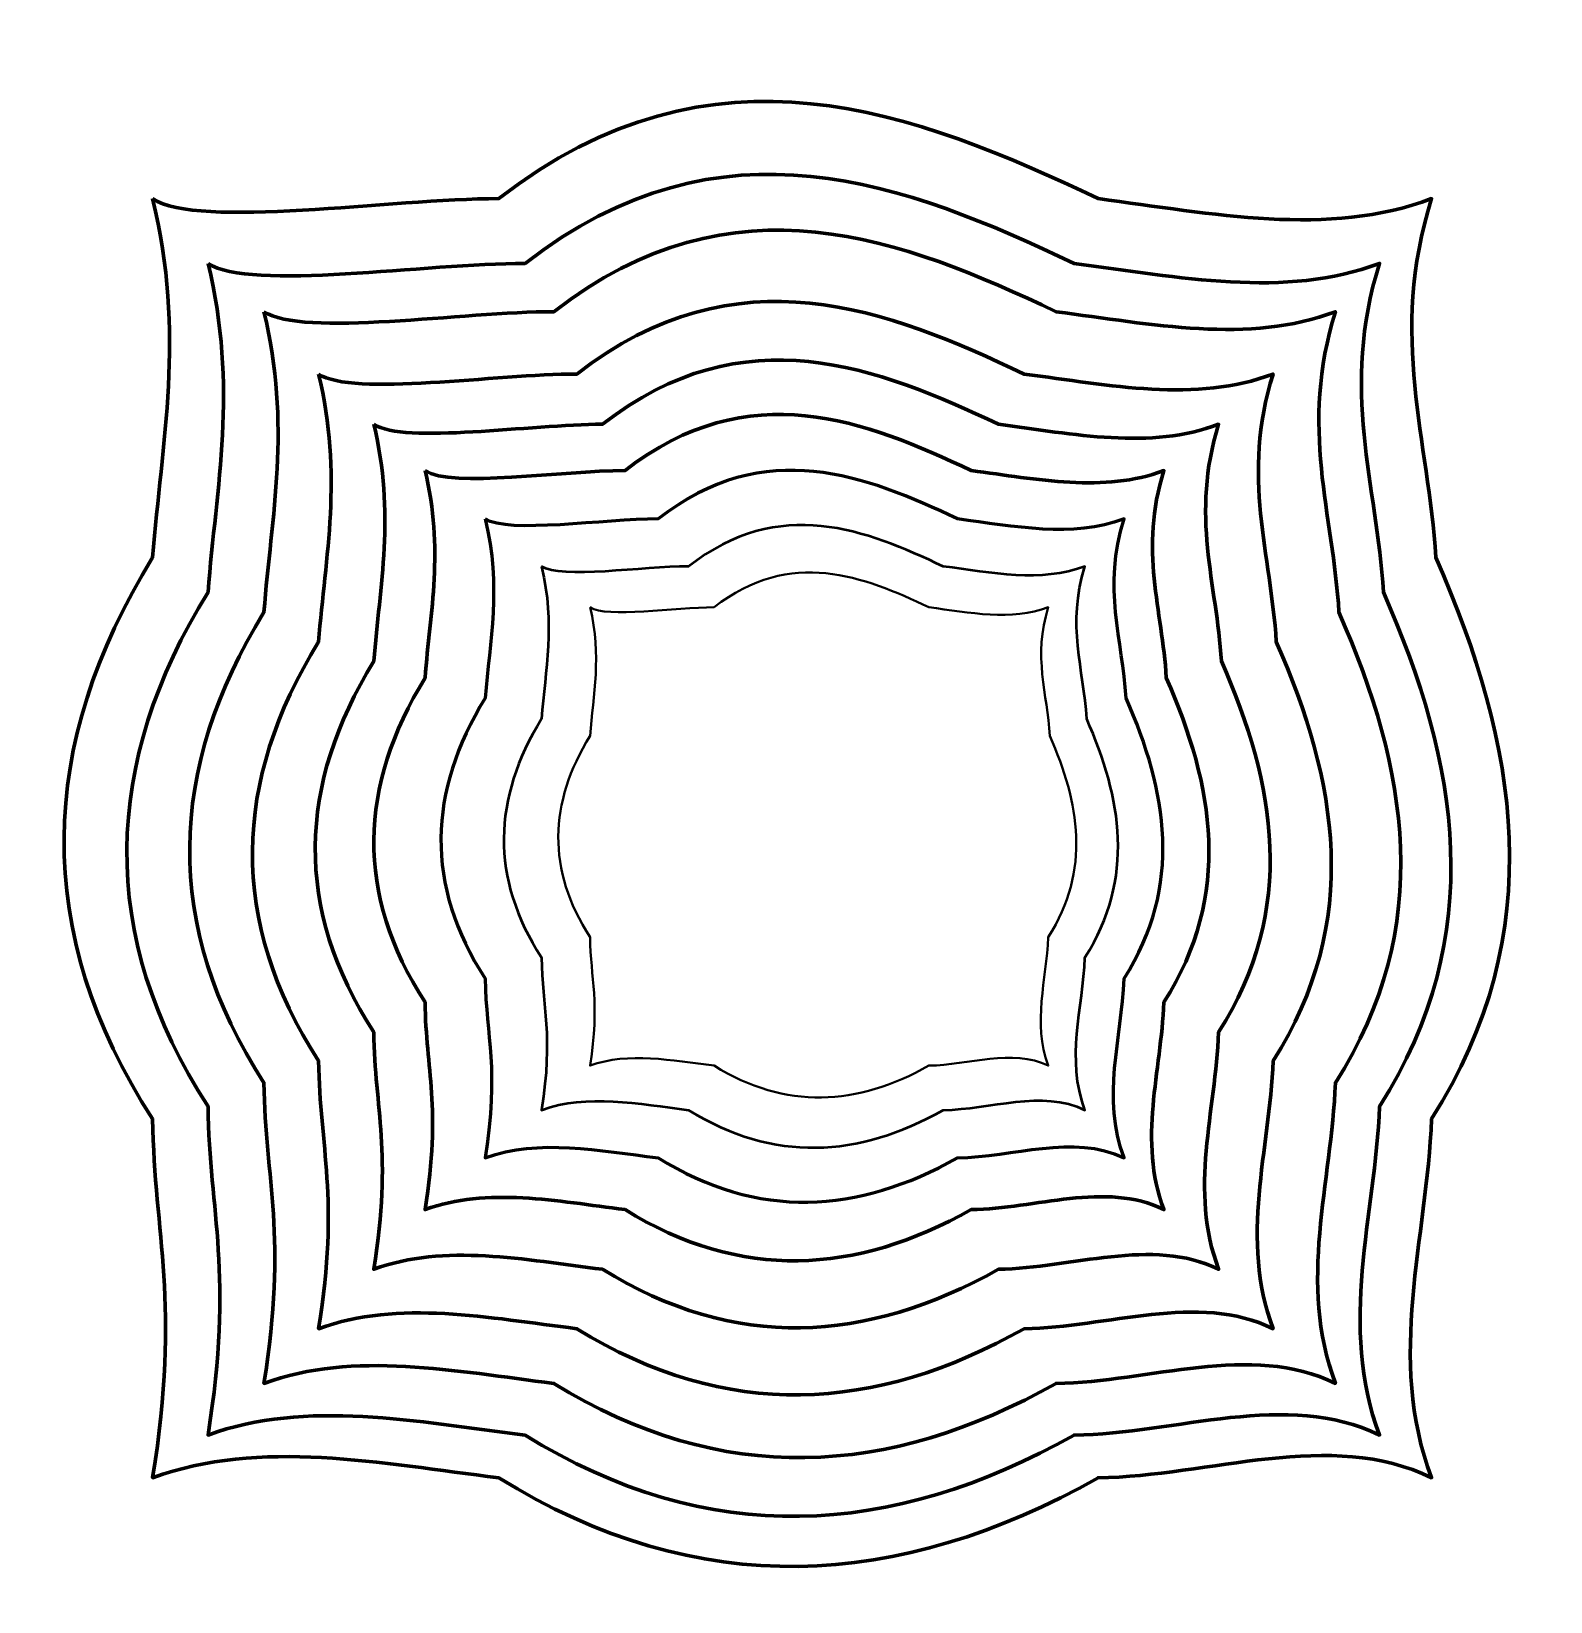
# Model space of a CAD drawing. Header units: centimetres. Extents: x -7.4 to 7.5, y -7.5 to 7.9.
import ezdxf

# ---------------------------------------------------------------- set-up
doc = ezdxf.new("R2010")
doc.units = ezdxf.units.CM
doc.header["$MEASUREMENT"] = 0
doc.layers.add('Layer 1', color=7, linetype='Continuous')

msp = doc.modelspace()

# ---------------------------------------------------------------- linework, layer by layer
at = {"layer": 'Layer 1', "color": 250, "lineweight": 120}
msp.add_open_spline([(-6.21714, 6.22606), (-5.76976, 5.92501), (-3.87872, 6.22606), (-2.82402, 6.22606), (-2.82402, 6.22606), (-0.72051, 7.8655), (1.27204, 7.06805), (3.05188, 6.22606), (3.05188, 6.22606), (4.17055, 6.08106), (5.30779, 5.84313), (6.32087, 6.22606), (6.32087, 6.22606), (5.89616, 4.87824), (6.29334, 3.85917), (6.36224, 2.7088), (6.36224, 2.7088), (7.16964, 0.87431), (7.48773, -0.96019), (6.32087, -2.79468), (6.32087, -2.79468), (6.27433, -3.96711), (5.87622, -5.13952), (6.32087, -6.31195), (6.32087, -6.31195), (5.32803, -5.82781), (4.14406, -6.29937), (3.05188, -6.31195), (3.05188, -6.31195), (1.09324, -7.41442), (-0.86538, -7.52562), (-2.82402, -6.31195), (-2.82402, -6.31195), (-3.98327, -6.1709), (-5.1632, -5.92645), (-6.21714, -6.31195), (-6.21714, -6.31195), (-5.93852, -4.5823), (-6.20202, -3.93687), (-6.21714, -2.79468), (-6.21714, -2.79468), (-7.40567, -0.96019), (-7.34554, 0.87431), (-6.21714, 2.7088), (-6.21714, 2.7088), (-6.12927, 3.83729), (-5.89319, 4.89166), (-6.21714, 6.22606)], degree=3, knots=[0, 0, 0, 0, 0.07692308, 0.07692308, 0.07692308, 0.07692308, 0.15384615, 0.15384615, 0.15384615, 0.15384615, 0.23076923, 0.23076923, 0.23076923, 0.23076923, 0.30769231, 0.30769231, 0.30769231, 0.30769231, 0.38461538, 0.38461538, 0.38461538, 0.38461538, 0.46153846, 0.46153846, 0.46153846, 0.46153846, 0.53846154, 0.53846154, 0.53846154, 0.53846154, 0.61538462, 0.61538462, 0.61538462, 0.61538462, 0.69230769, 0.69230769, 0.69230769, 0.69230769, 0.76923077, 0.76923077, 0.76923077, 0.76923077, 0.84615385, 0.84615385, 0.84615385, 0.84615385, 1, 1, 1, 1], dxfattribs=at)
at = {"layer": 'Layer 1', "color": 49, "lineweight": 106}
msp.add_open_spline([(-5.6743, 5.59169), (-5.26449, 5.31593), (-3.53229, 5.59169), (-2.56616, 5.59169), (-2.56616, 5.59169), (-0.63933, 7.09343), (1.18587, 6.36295), (2.81622, 5.59169), (2.81622, 5.59169), (3.84092, 5.45886), (4.88264, 5.24093), (5.81064, 5.59169), (5.81064, 5.59169), (5.42161, 4.35707), (5.78543, 3.4236), (5.84854, 2.36985), (5.84854, 2.36985), (6.58814, 0.68943), (6.87951, -0.99098), (5.81064, -2.6714), (5.81064, -2.6714), (5.76801, -3.74536), (5.40335, -4.8193), (5.81064, -5.89325), (5.81064, -5.89325), (4.9012, -5.44976), (3.81666, -5.88172), (2.81622, -5.89325), (2.81622, -5.89325), (1.02208, -6.90312), (-0.77204, -7.00499), (-2.56616, -5.89325), (-2.56616, -5.89325), (-3.62805, -5.76404), (-4.70888, -5.54012), (-5.6743, -5.89325), (-5.6743, -5.89325), (-5.41909, -4.30887), (-5.66045, -3.71765), (-5.6743, -2.6714), (-5.6743, -2.6714), (-6.76302, -0.99098), (-6.70794, 0.68943), (-5.6743, 2.36985), (-5.6743, 2.36985), (-5.59381, 3.40355), (-5.37756, 4.36936), (-5.6743, 5.59169)], degree=3, knots=[0, 0, 0, 0, 0.07692308, 0.07692308, 0.07692308, 0.07692308, 0.15384615, 0.15384615, 0.15384615, 0.15384615, 0.23076923, 0.23076923, 0.23076923, 0.23076923, 0.30769231, 0.30769231, 0.30769231, 0.30769231, 0.38461538, 0.38461538, 0.38461538, 0.38461538, 0.46153846, 0.46153846, 0.46153846, 0.46153846, 0.53846154, 0.53846154, 0.53846154, 0.53846154, 0.61538462, 0.61538462, 0.61538462, 0.61538462, 0.69230769, 0.69230769, 0.69230769, 0.69230769, 0.76923077, 0.76923077, 0.76923077, 0.76923077, 0.84615385, 0.84615385, 0.84615385, 0.84615385, 1, 1, 1, 1], dxfattribs=at)
at = {"layer": 'Layer 1', "color": 251, "lineweight": 100}
msp.add_open_spline([(-5.12609, 5.11808), (-4.75126, 4.86585), (-3.16693, 5.11808), (-2.28329, 5.11808), (-2.28329, 5.11808), (-0.52095, 6.49162), (1.14844, 5.8235), (2.63962, 5.11808), (2.63962, 5.11808), (3.57685, 4.99659), (4.52964, 4.79726), (5.37841, 5.11808), (5.37841, 5.11808), (5.02258, 3.98885), (5.35535, 3.13507), (5.41308, 2.17127), (5.41308, 2.17127), (6.08953, 0.6343), (6.35604, -0.90265), (5.37841, -2.43962), (5.37841, -2.43962), (5.33942, -3.42189), (5.00589, -4.40415), (5.37841, -5.38643), (5.37841, -5.38643), (4.54661, -4.98081), (3.55466, -5.37589), (2.63962, -5.38643), (2.63962, -5.38643), (0.99864, -6.3101), (-0.64232, -6.40326), (-2.28329, -5.38643), (-2.28329, -5.38643), (-3.25453, -5.26825), (-4.24309, -5.06345), (-5.12609, -5.38643), (-5.12609, -5.38643), (-4.89266, -3.93731), (-5.11343, -3.39656), (-5.12609, -2.43962), (-5.12609, -2.43962), (-6.12186, -0.90265), (-6.07148, 0.6343), (-5.12609, 2.17127), (-5.12609, 2.17127), (-5.05247, 3.11673), (-4.85468, 4.00009), (-5.12609, 5.11808)], degree=3, knots=[0, 0, 0, 0, 0.07692308, 0.07692308, 0.07692308, 0.07692308, 0.15384615, 0.15384615, 0.15384615, 0.15384615, 0.23076923, 0.23076923, 0.23076923, 0.23076923, 0.30769231, 0.30769231, 0.30769231, 0.30769231, 0.38461538, 0.38461538, 0.38461538, 0.38461538, 0.46153846, 0.46153846, 0.46153846, 0.46153846, 0.53846154, 0.53846154, 0.53846154, 0.53846154, 0.61538462, 0.61538462, 0.61538462, 0.61538462, 0.69230769, 0.69230769, 0.69230769, 0.69230769, 0.76923077, 0.76923077, 0.76923077, 0.76923077, 0.84615385, 0.84615385, 0.84615385, 0.84615385, 1, 1, 1, 1], dxfattribs=at)
at = {"layer": 'Layer 1', "color": 252, "lineweight": 90}
msp.add_open_spline([(-4.59019, 4.50714), (-4.25627, 4.28245), (-2.84493, 4.50714), (-2.05777, 4.50714), (-2.05777, 4.50714), (-0.48782, 5.73072), (0.9993, 5.13554), (2.32768, 4.50714), (2.32768, 4.50714), (3.16258, 4.39891), (4.01135, 4.22134), (4.76746, 4.50714), (4.76746, 4.50714), (4.45047, 3.50118), (4.74691, 2.74061), (4.79833, 1.88205), (4.79833, 1.88205), (5.40094, 0.51289), (5.63836, -0.85626), (4.76746, -2.22544), (4.76746, -2.22544), (4.73272, -3.10047), (4.43561, -3.9755), (4.76746, -4.85052), (4.76746, -4.85052), (4.02646, -4.48918), (3.14281, -4.84114), (2.32768, -4.85052), (2.32768, -4.85052), (0.86586, -5.67335), (-0.59596, -5.75635), (-2.05777, -4.85052), (-2.05777, -4.85052), (-2.92298, -4.74524), (-3.80359, -4.56281), (-4.59019, -4.85052), (-4.59019, -4.85052), (-4.38224, -3.55961), (-4.57891, -3.0779), (-4.59019, -2.22544), (-4.59019, -2.22544), (-5.47725, -0.85627), (-5.43236, 0.51288), (-4.59019, 1.88205), (-4.59019, 1.88205), (-4.52461, 2.72429), (-4.34841, 3.51121), (-4.59019, 4.50714)], degree=3, knots=[0, 0, 0, 0, 0.07692308, 0.07692308, 0.07692308, 0.07692308, 0.15384615, 0.15384615, 0.15384615, 0.15384615, 0.23076923, 0.23076923, 0.23076923, 0.23076923, 0.30769231, 0.30769231, 0.30769231, 0.30769231, 0.38461538, 0.38461538, 0.38461538, 0.38461538, 0.46153846, 0.46153846, 0.46153846, 0.46153846, 0.53846154, 0.53846154, 0.53846154, 0.53846154, 0.61538462, 0.61538462, 0.61538462, 0.61538462, 0.69230769, 0.69230769, 0.69230769, 0.69230769, 0.76923077, 0.76923077, 0.76923077, 0.76923077, 0.84615385, 0.84615385, 0.84615385, 0.84615385, 1, 1, 1, 1], dxfattribs=at)
at = {"layer": 'Layer 1', "color": 253, "lineweight": 80}
msp.add_open_spline([(-4.04898, 4.01457), (-3.75343, 3.81569), (-2.50425, 4.01457), (-1.80753, 4.01457), (-1.80753, 4.01457), (-0.41796, 5.09756), (0.89829, 4.57077), (2.07406, 4.01457), (2.07406, 4.01457), (2.81302, 3.91876), (3.56428, 3.76161), (4.23352, 4.01457), (4.23352, 4.01457), (3.95294, 3.12419), (4.21531, 2.451), (4.26083, 1.69109), (4.26083, 1.69109), (4.79422, 0.47923), (5.00434, -0.7326), (4.23352, -1.94446), (4.23352, -1.94446), (4.20277, -2.71896), (3.93978, -3.49344), (4.23352, -4.26791), (4.23352, -4.26791), (3.57764, -3.94809), (2.79552, -4.25961), (2.07406, -4.26791), (2.07406, -4.26791), (0.7802, -4.99621), (-0.51367, -5.06967), (-1.80753, -4.26791), (-1.80753, -4.26791), (-2.57332, -4.17472), (-3.35275, -4.01327), (-4.04898, -4.26791), (-4.04898, -4.26791), (-3.86492, -3.12533), (-4.03899, -2.69897), (-4.04898, -1.94446), (-4.04898, -1.94446), (-4.83411, -0.73259), (-4.79438, 0.47924), (-4.04898, 1.69109), (-4.04898, 1.69109), (-3.99094, 2.43655), (-3.83498, 3.13306), (-4.04898, 4.01457)], degree=3, knots=[0, 0, 0, 0, 0.07692308, 0.07692308, 0.07692308, 0.07692308, 0.15384615, 0.15384615, 0.15384615, 0.15384615, 0.23076923, 0.23076923, 0.23076923, 0.23076923, 0.30769231, 0.30769231, 0.30769231, 0.30769231, 0.38461538, 0.38461538, 0.38461538, 0.38461538, 0.46153846, 0.46153846, 0.46153846, 0.46153846, 0.53846154, 0.53846154, 0.53846154, 0.53846154, 0.61538462, 0.61538462, 0.61538462, 0.61538462, 0.69230769, 0.69230769, 0.69230769, 0.69230769, 0.76923077, 0.76923077, 0.76923077, 0.76923077, 0.84615385, 0.84615385, 0.84615385, 0.84615385, 1, 1, 1, 1], dxfattribs=at)
at = {"layer": 'Layer 1', "color": 9, "lineweight": 70}
msp.add_open_spline([(-3.54651, 3.56046), (-3.28804, 3.38654), (-2.19562, 3.56046), (-1.58633, 3.56046), (-1.58633, 3.56046), (-0.37113, 4.50756), (0.77996, 4.04688), (1.80818, 3.56046), (1.80818, 3.56046), (2.45442, 3.47668), (3.11139, 3.33924), (3.69666, 3.56046), (3.69666, 3.56046), (3.45129, 2.78182), (3.68073, 2.19311), (3.72054, 1.52855), (3.72054, 1.52855), (4.18699, 0.46876), (4.37076, -0.59101), (3.69666, -1.65079), (3.69666, -1.65079), (3.66977, -2.3281), (3.43978, -3.0054), (3.69666, -3.68269), (3.69666, -3.68269), (3.12308, -3.40301), (2.43911, -3.67544), (1.80818, -3.68269), (1.80818, -3.68269), (0.67668, -4.3196), (-0.45483, -4.38385), (-1.58633, -3.68269), (-1.58633, -3.68269), (-2.25603, -3.6012), (-2.93764, -3.46), (-3.54651, -3.68269), (-3.54651, -3.68269), (-3.38554, -2.68349), (-3.53777, -2.31063), (-3.54651, -1.65079), (-3.54651, -1.65079), (-4.23311, -0.591), (-4.19838, 0.46877), (-3.54651, 1.52855), (-3.54651, 1.52855), (-3.49575, 2.18046), (-3.35936, 2.78958), (-3.54651, 3.56046)], degree=3, knots=[0, 0, 0, 0, 0.07692308, 0.07692308, 0.07692308, 0.07692308, 0.15384615, 0.15384615, 0.15384615, 0.15384615, 0.23076923, 0.23076923, 0.23076923, 0.23076923, 0.30769231, 0.30769231, 0.30769231, 0.30769231, 0.38461538, 0.38461538, 0.38461538, 0.38461538, 0.46153846, 0.46153846, 0.46153846, 0.46153846, 0.53846154, 0.53846154, 0.53846154, 0.53846154, 0.61538462, 0.61538462, 0.61538462, 0.61538462, 0.69230769, 0.69230769, 0.69230769, 0.69230769, 0.76923077, 0.76923077, 0.76923077, 0.76923077, 0.84615385, 0.84615385, 0.84615385, 0.84615385, 1, 1, 1, 1], dxfattribs=at)
at = {"layer": 'Layer 1', "color": 254, "lineweight": 60}
msp.add_open_spline([(-2.95692, 3.08685), (-2.73344, 2.93647), (-1.78888, 3.08685), (-1.26207, 3.08685), (-1.26207, 3.08685), (-0.21136, 3.90574), (0.78392, 3.50742), (1.67295, 3.08685), (1.67295, 3.08685), (2.23171, 3.0144), (2.79976, 2.89557), (3.3058, 3.08685), (3.3058, 3.08685), (3.09364, 2.41359), (3.29202, 1.90457), (3.32645, 1.32998), (3.32645, 1.32998), (3.72977, 0.41366), (3.88866, -0.50267), (3.3058, -1.419), (3.3058, -1.419), (3.28255, -2.00463), (3.08369, -2.59025), (3.3058, -3.17586), (3.3058, -3.17586), (2.80986, -2.93403), (2.21847, -3.16958), (1.67295, -3.17586), (1.67295, -3.17586), (0.6946, -3.72656), (-0.28374, -3.7821), (-1.26207, -3.17586), (-1.26207, -3.17586), (-1.84112, -3.1054), (-2.43046, -2.98331), (-2.95692, -3.17586), (-2.95692, -3.17586), (-2.81773, -2.31191), (-2.94937, -1.98952), (-2.95692, -1.419), (-2.95692, -1.419), (-3.55058, -0.50266), (-3.52055, 0.41366), (-2.95692, 1.32998), (-2.95692, 1.32998), (-2.91303, 1.89365), (-2.79509, 2.42032), (-2.95692, 3.08685)], degree=3, knots=[0, 0, 0, 0, 0.07692308, 0.07692308, 0.07692308, 0.07692308, 0.15384615, 0.15384615, 0.15384615, 0.15384615, 0.23076923, 0.23076923, 0.23076923, 0.23076923, 0.30769231, 0.30769231, 0.30769231, 0.30769231, 0.38461538, 0.38461538, 0.38461538, 0.38461538, 0.46153846, 0.46153846, 0.46153846, 0.46153846, 0.53846154, 0.53846154, 0.53846154, 0.53846154, 0.61538462, 0.61538462, 0.61538462, 0.61538462, 0.69230769, 0.69230769, 0.69230769, 0.69230769, 0.76923077, 0.76923077, 0.76923077, 0.76923077, 0.84615385, 0.84615385, 0.84615385, 0.84615385, 1, 1, 1, 1], dxfattribs=at)
at = {"layer": 'Layer 1', "color": 254, "lineweight": 50}
msp.add_open_spline([(-2.40532, 2.62103), (-2.21519, 2.49309), (-1.4116, 2.62103), (-0.96341, 2.62103), (-0.96341, 2.62103), (-0.06951, 3.3177), (0.77723, 2.97883), (1.5336, 2.62103), (1.5336, 2.62103), (2.00896, 2.55939), (2.49225, 2.45829), (2.92276, 2.62103), (2.92276, 2.62103), (2.74227, 2.04825), (2.91103, 1.61519), (2.94032, 1.12634), (2.94032, 1.12634), (3.28345, 0.34678), (3.41862, -0.43279), (2.92276, -1.21239), (2.92276, -1.21239), (2.90298, -1.71061), (2.7338, -2.20883), (2.92276, -2.70704), (2.92276, -2.70704), (2.50083, -2.5013), (1.99771, -2.7017), (1.5336, -2.70704), (1.5336, -2.70704), (0.70126, -3.17555), (-0.13108, -3.2228), (-0.96341, -2.70704), (-0.96341, -2.70704), (-1.45605, -2.6471), (-1.95743, -2.54322), (-2.40532, -2.70704), (-2.40532, -2.70704), (-2.2869, -1.97202), (-2.39889, -1.69775), (-2.40532, -1.21239), (-2.40532, -1.21239), (-2.91038, -0.4328), (-2.88483, 0.34678), (-2.40532, 1.12634), (-2.40532, 1.12634), (-2.36798, 1.6059), (-2.26764, 2.05396), (-2.40532, 2.62103)], degree=3, knots=[0, 0, 0, 0, 0.07692308, 0.07692308, 0.07692308, 0.07692308, 0.15384615, 0.15384615, 0.15384615, 0.15384615, 0.23076923, 0.23076923, 0.23076923, 0.23076923, 0.30769231, 0.30769231, 0.30769231, 0.30769231, 0.38461538, 0.38461538, 0.38461538, 0.38461538, 0.46153846, 0.46153846, 0.46153846, 0.46153846, 0.53846154, 0.53846154, 0.53846154, 0.53846154, 0.61538462, 0.61538462, 0.61538462, 0.61538462, 0.69230769, 0.69230769, 0.69230769, 0.69230769, 0.76923077, 0.76923077, 0.76923077, 0.76923077, 0.84615385, 0.84615385, 0.84615385, 0.84615385, 1, 1, 1, 1], dxfattribs=at)
at = {"layer": 'Layer 1', "color": 254, "lineweight": 40}
msp.add_open_spline([(-1.92912, 2.22064), (-1.76879, 2.11276), (-1.09117, 2.22064), (-0.71323, 2.22064), (-0.71323, 2.22064), (0.04055, 2.8081), (0.75457, 2.52235), (1.39237, 2.22064), (1.39237, 2.22064), (1.79321, 2.16866), (2.20074, 2.08341), (2.56377, 2.22064), (2.56377, 2.22064), (2.41157, 1.73764), (2.55389, 1.37247), (2.57859, 0.96025), (2.57859, 0.96025), (2.86792, 0.30289), (2.98192, -0.35448), (2.56377, -1.01187), (2.56377, -1.01187), (2.5471, -1.432), (2.40444, -1.85212), (2.56377, -2.27224), (2.56377, -2.27224), (2.20799, -2.09875), (1.78372, -2.26773), (1.39237, -2.27224), (1.39237, -2.27224), (0.6905, -2.66731), (-0.01138, -2.70715), (-0.71323, -2.27224), (-0.71323, -2.27224), (-1.12864, -2.2217), (-1.55144, -2.1341), (-1.92912, -2.27224), (-1.92912, -2.27224), (-1.82926, -1.65243), (-1.9237, -1.42116), (-1.92912, -1.01187), (-1.92912, -1.01187), (-2.35501, -0.35448), (-2.33347, 0.30289), (-1.92912, 0.96025), (-1.92912, 0.96025), (-1.89763, 1.36463), (-1.81303, 1.74246), (-1.92912, 2.22064)], degree=3, knots=[0, 0, 0, 0, 0.07692308, 0.07692308, 0.07692308, 0.07692308, 0.15384615, 0.15384615, 0.15384615, 0.15384615, 0.23076923, 0.23076923, 0.23076923, 0.23076923, 0.30769231, 0.30769231, 0.30769231, 0.30769231, 0.38461538, 0.38461538, 0.38461538, 0.38461538, 0.46153846, 0.46153846, 0.46153846, 0.46153846, 0.53846154, 0.53846154, 0.53846154, 0.53846154, 0.61538462, 0.61538462, 0.61538462, 0.61538462, 0.69230769, 0.69230769, 0.69230769, 0.69230769, 0.76923077, 0.76923077, 0.76923077, 0.76923077, 0.84615385, 0.84615385, 0.84615385, 0.84615385, 1, 1, 1, 1], dxfattribs=at)

doc.saveas('drawing.dxf')
